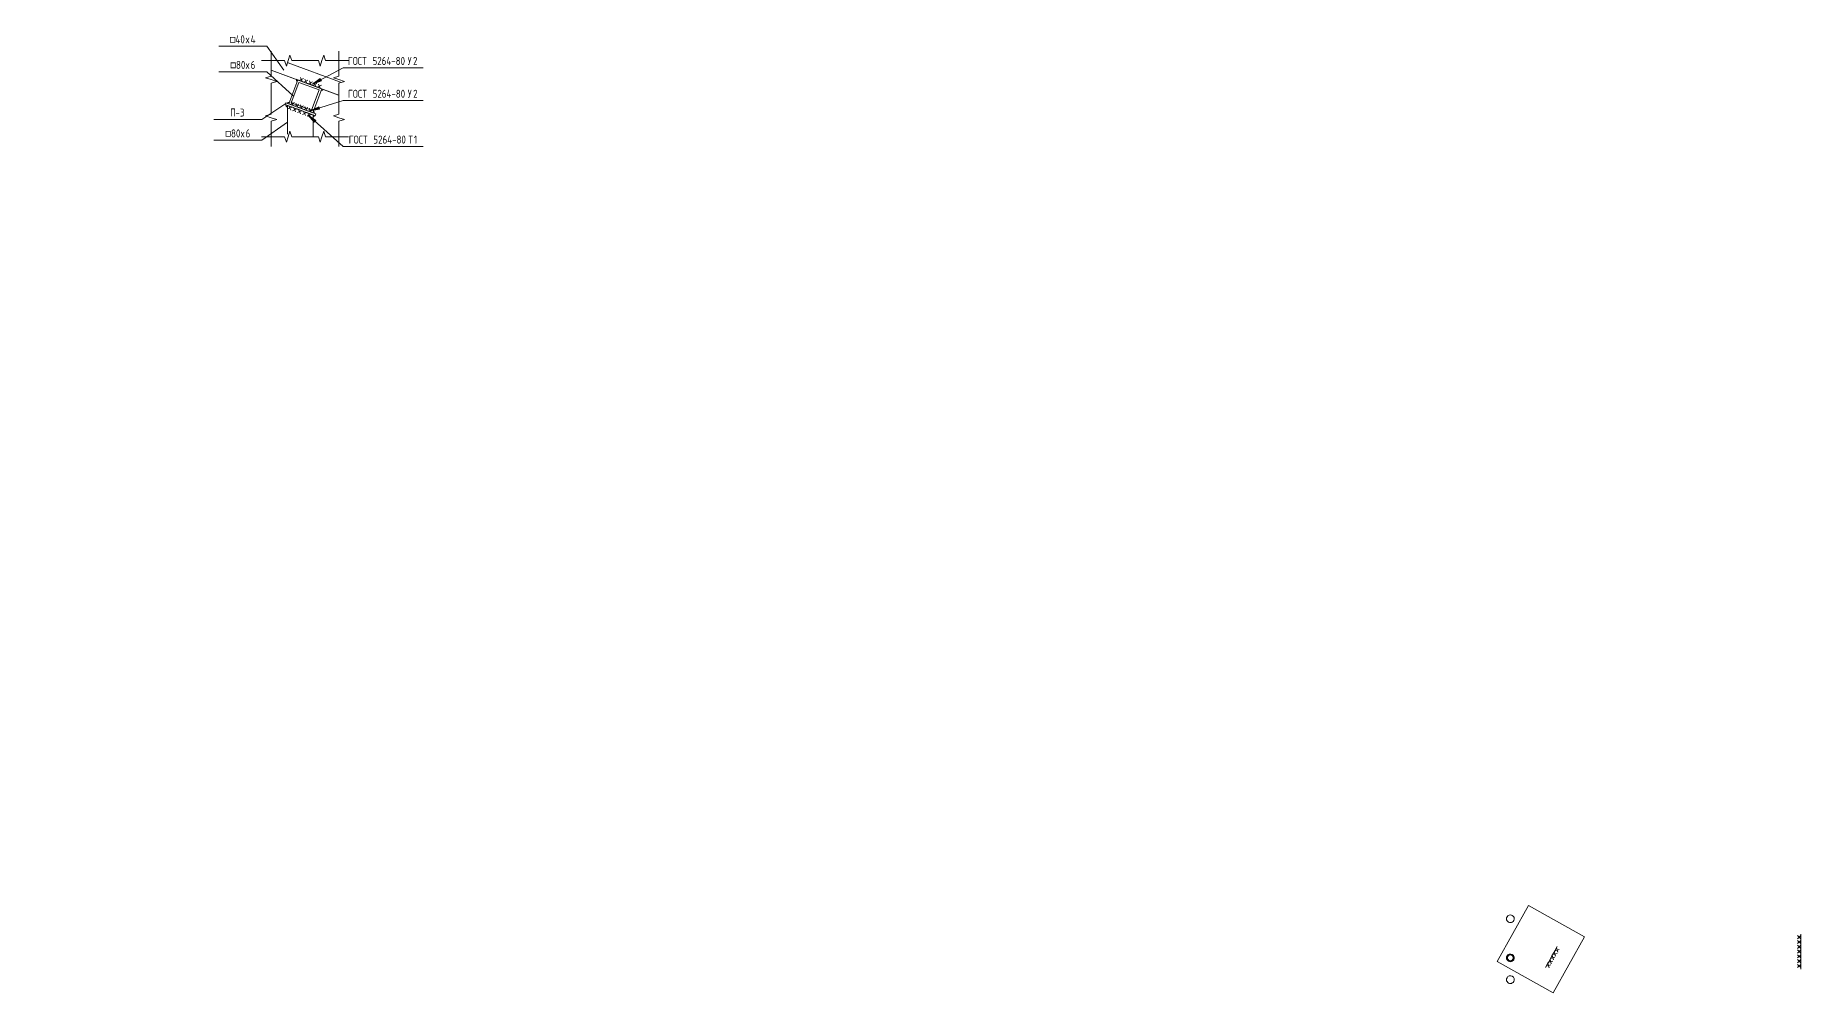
# Model space of a CAD drawing. Header units: millimetres. Extents: x 1343 to 81479, y -38120 to 27770.
# Drawn here: x 54763 to 60279, y -332 to 2659 of the extents above; entities that cross this region are included whole.
import ezdxf

# ---------------------------------------------------------------- set-up
doc = ezdxf.new("R2010")
doc.units = ezdxf.units.MM
doc.linetypes.add('01 Штриховая _4 мм_', pattern=[6, 3.5, -2.5])
for name, color, linetype, lineweight in [('AA_Linii', 7, 'Continuous', 9), ('AA_Oformlenie', 7, 'Continuous', 9), ('AA_Vinoska', 7, 'Continuous', 9), ('AF_Balki', 7, 'Continuous', 20), ('KR_Detal', 7, 'Continuous', 20)]:
    doc.layers.add(name, color=color, linetype=linetype, lineweight=lineweight)
doc.styles.add('GOST Common_1', font='GOST_Common.ttf', dxfattribs={"width": 0.85, "height": 25})
doc.styles.add('GOST Common_2', font='GOST_Common.ttf', dxfattribs={"width": 0.85, "height": 25})

# ---------------------------------------------------------------- blocks, each defined once
blk = doc.blocks.new('354_Прокат Лист _НесКаркас_РабПлоск_ - 354_Прокат Лист _НесКаркас_РабПлоск_-4002182-КР_УЗ_Км_Б')
at = {"layer": 'AF_Balki'}
for p, q in [((-21145.1, -60.1), (-21155.1, -60.1)), ((-21155.1, -60.1), (-21155.1, -234.8)), ((-21145.1, -234.8), (-21145.1, -60.1)), ((4335.2, -234.8), (4432.6, -60.1)), ((4432.6, -60.1), (4607.3, -157.5)), ((4607.3, -157.5), (4509.9, -332.2)), ((-21155.1, -234.8), (-21145.1, -234.8)), ((-21155.1, -234.8), (-21155.1, -332.2)), ((-21145.1, -332.2), (-21145.1, -234.8)), ((4509.9, -332.2), (4335.2, -234.8)), ((-21145.1, -332.2), (-21155.1, -332.2))]:
    blk.add_line(p, q, dxfattribs=at)
blk = doc.blocks.new('354_Шайба_ГОСТ 11371-78_СоедНесК_РабПлоск_ - Шайба_ГОСТ 11371-78-3828094-КР_УЗ_Км_Б')
at = {"layer": 'KR_Detal', "lineweight": 9}
for p, q in [((-21142.6, -211.3), (-21145.1, -211.3)), ((-21145.1, -217.4), (-21145.1, -211.3)), ((-21145.1, -211.3), (-21145.1, -216.7)), ((-21145.1, -235.3), (-21145.1, -217.4)), ((-21142.6, -216.7), (-21142.6, -211.3)), ((-21142.6, -211.3), (-21142.6, -217.4)), ((-21142.6, -217.4), (-21142.6, -235.3)), ((-21145.1, -229.8), (-21145.1, -235.3)), ((-21145.1, -235.3), (-21142.6, -235.3)), ((-21142.6, -235.3), (-21142.6, -229.8))]:
    blk.add_line(p, q, dxfattribs=at)
for start, end in [(150.8653, 330.8653), (330.8653, 150.8653)]:
    blk.add_arc((4376, -223.3), 12, start, end, dxfattribs=at)
blk = doc.blocks.new('354_Анкер клиновой _СоедНесК_РабПлоск_ - M12x120_20-3827929-КР_УЗ_Км_Б')
at = {"layer": 'KR_Detal', "linetype": '01 Штриховая _4 мм_', "lineweight": 9}
for p, q in [((-21242.6, -217.3), (-21247.4, -217.3)), ((-21247.4, -220.4), (-21247.4, -217.3)), ((-21247.4, -217.3), (-21247.4, -220.3)), ((-21247.4, -229.3), (-21247.4, -220.4)), ((-21235.4, -217.7), (-21242.6, -217.3)), ((-21242.6, -220.3), (-21242.6, -217.3)), ((-21242.6, -217.3), (-21242.6, -220.4)), ((-21242.6, -220.4), (-21242.6, -229.3)), ((-21215.4, -217.3), (-21235.4, -217.3)), ((-21235.4, -220.4), (-21235.4, -217.3)), ((-21235.4, -217.3), (-21235.4, -217.7)), ((-21235.4, -229.3), (-21235.4, -220.4)), ((-21215.4, -217.3), (-21215.4, -220.4)), ((-21210.6, -217.3), (-21215.4, -217.3)), ((-21215.4, -220.4), (-21215.4, -217.3)), ((-21215.4, -220.4), (-21215.4, -229.3)), ((-21215.4, -229.3), (-21215.4, -220.4)), ((-21210.6, -217.8), (-21210.6, -217.3)), ((-21210.6, -217.3), (-21210.6, -220.4)), ((-21210.6, -220.4), (-21210.6, -229.3)), ((-21198.4, -217.9), (-21210.5, -217.9)), ((-21196, -217.3), (-21198.4, -217.9)), ((-21198.4, -220.6), (-21198.4, -217.9)), ((-21198.4, -217.9), (-21198.4, -220.6)), ((-21198.4, -220.6), (-21198.4, -228.7)), ((-21142.6, -217.3), (-21196, -217.3)), ((-21196, -220.3), (-21196, -217.3)), ((-21196, -217.3), (-21196, -220.4)), ((-21196, -220.4), (-21196, -229.3)), ((-21247.4, -226.2), (-21247.4, -229.3)), ((-21247.4, -229.3), (-21242.6, -229.3)), ((-21242.6, -229.3), (-21242.6, -226.2)), ((-21242.6, -229.3), (-21235.4, -228.8)), ((-21235.4, -228.9), (-21235.4, -229.3)), ((-21235.4, -229.3), (-21215.4, -229.3)), ((-21215.4, -229.3), (-21210.6, -229.3)), ((-21210.6, -229.3), (-21210.6, -228.8)), ((-21210.5, -228.7), (-21198.4, -228.7)), ((-21198.4, -228.7), (-21198.4, -225.9)), ((-21198.4, -228.7), (-21196, -229.3)), ((-21196, -229.3), (-21196, -226.2)), ((-21196, -229.3), (-21142.6, -229.3))]:
    blk.add_line(p, q, dxfattribs=at)
at = {"layer": 'KR_Detal', "lineweight": 9}
for p, q in [((-21142.6, -218.9), (-21142.6, -214.3)), ((-21142.6, -223.3), (-21142.6, -219.2)), ((-21132.9, -214.4), (-21141.4, -214.4)), ((-21131.8, -214.3), (-21131.8, -218.9)), ((-21131.8, -219.2), (-21131.8, -227.6)), ((-21142.6, -227.6), (-21142.6, -223.4)), ((-21142.6, -231.1), (-21142.6, -227.9)), ((-21142.6, -232.3), (-21142.6, -231.1)), ((-21132.9, -223.4), (-21141.4, -223.4)), ((-21132.9, -232.3), (-21141.4, -232.3)), ((-21131.8, -227.9), (-21131.8, -231.1)), ((-21131.8, -231.1), (-21131.8, -232.3))]:
    blk.add_line(p, q, dxfattribs=at)
for start, end in [(150.8653, 210.8653), (90.8653, 150.8653), (60.8653, 90.8653), (30.8653, 60.8653), (330.8653, 30.8653), (210.8653, 240.8653), (240.8653, 270.8653), (270.8653, 330.8653)]:
    blk.add_arc((4376, -223.3), 9, start, end, dxfattribs=at)
for points in [[(-21141.4, -214.2), (-21141.8, -214.2), (-21142.4, -214.2), (-21142.6, -214.3), (-21142.6, -214.3)], [(-21142.6, -214.3), (-21142.6, -214.3), (-21142.4, -214.3), (-21141.8, -214.3), (-21141.4, -214.4)], [(-21141.4, -214.4), (-21141.8, -215.1), (-21142.4, -216.5), (-21142.6, -218.1), (-21142.6, -218.9)], [(-21142.6, -218.9), (-21142.6, -219.7), (-21142.4, -221.2), (-21141.8, -222.7), (-21141.4, -223.4)], [(-21131.8, -214.3), (-21131.8, -214.3), (-21132, -214.2), (-21132.6, -214.2), (-21132.9, -214.2)], [(-21132.9, -214.4), (-21132.6, -214.3), (-21132, -214.3), (-21131.8, -214.3), (-21131.8, -214.3)], [(-21131.8, -218.9), (-21131.8, -218.1), (-21132, -216.5), (-21132.6, -215.1), (-21132.9, -214.4)], [(-21132.9, -223.4), (-21132.6, -222.7), (-21132, -221.2), (-21131.8, -219.7), (-21131.8, -218.9)], [(4365.6, -223.4), (4366, -222.7), (4366.8, -221.2), (4367.7, -219.7), (4368.1, -218.9)], [(4368.1, -218.9), (4368.6, -218.1), (4369.4, -216.5), (4370.3, -215.1), (4370.7, -214.4)], [(4370.7, -214.4), (4371.5, -214.3), (4373.2, -214.3), (4375, -214.3), (4375.9, -214.3)], [(4375.9, -214.3), (4376.8, -214.3), (4378.5, -214.2), (4380.2, -214.2), (4381.1, -214.2)], [(4381.1, -214.2), (4381.5, -214.9), (4382.3, -216.4), (4383.3, -217.9), (4383.7, -218.7)], [(4383.7, -218.7), (4384.2, -219.4), (4385.1, -221), (4386, -222.4), (4386.4, -223.1)], [(-21141.4, -223.4), (-21141.8, -224.1), (-21142.4, -225.6), (-21142.6, -227.1), (-21142.6, -227.9)], [(-21142.6, -227.9), (-21142.6, -228.7), (-21142.4, -230.2), (-21141.8, -231.6), (-21141.4, -232.3)], [(-21141.4, -232.3), (-21141.8, -232.3), (-21142.4, -232.3), (-21142.6, -232.3), (-21142.6, -232.3)], [(-21131.8, -227.9), (-21131.8, -227.1), (-21132, -225.6), (-21132.6, -224.1), (-21132.9, -223.4)], [(-21132.9, -232.3), (-21132.6, -231.6), (-21132, -230.2), (-21131.8, -228.7), (-21131.8, -227.9)], [(-21131.8, -232.3), (-21131.8, -232.3), (-21132, -232.3), (-21132.6, -232.3), (-21132.9, -232.3)], [(4368.3, -227.9), (4367.8, -227.1), (4366.9, -225.6), (4366, -224.1), (4365.6, -223.4)], [(4370.9, -232.3), (4370.5, -231.6), (4369.7, -230.2), (4368.7, -228.7), (4368.3, -227.9)], [(4376.1, -232.3), (4375.2, -232.3), (4373.5, -232.3), (4371.8, -232.3), (4370.9, -232.3)], [(4381.3, -232.2), (4380.5, -232.2), (4378.8, -232.2), (4377, -232.3), (4376.1, -232.3)], [(4383.9, -227.7), (4383.4, -228.4), (4382.6, -230), (4381.7, -231.5), (4381.3, -232.2)], [(4386.4, -223.1), (4386, -223.8), (4385.2, -225.3), (4384.3, -226.9), (4383.9, -227.7)]]:
    blk.add_open_spline(points, degree=3, dxfattribs=at)
blk = doc.blocks.new('Последовательность узлов - Сплошная 2мм М5-2304530-КР_УЗ_Км_Б')
at = {"layer": 'AA_Oformlenie'}
for p, q in [((-21145.1, -145.3), (-21145.1, -165.3)), ((-21135.1, -150.3), (-21145.1, -160.3)), ((-21135.1, -160.3), (-21145.1, -150.3)), ((-21145.1, -160.3), (-21145.1, -180.3)), ((-21135.1, -165.3), (-21145.1, -175.3)), ((-21135.1, -175.3), (-21145.1, -165.3)), ((-21145.1, -175.2), (-21145.1, -195.2)), ((-21135.1, -180.2), (-21145.1, -190.2)), ((-21135.1, -190.2), (-21145.1, -180.2)), ((-21145.1, -190.2), (-21145.1, -210.2)), ((-21135.1, -195.2), (-21145.1, -205.2)), ((-21135.1, -205.2), (-21145.1, -195.2)), ((-21145.1, -205.2), (-21145.1, -225.2)), ((-21135.1, -210.2), (-21145.1, -220.2)), ((-21135.1, -220.2), (-21145.1, -210.2)), ((-21145.1, -220.1), (-21145.1, -240.1)), ((4509.1, -212.1), (4499.3, -229.5)), ((4515.7, -200.1), (4506, -217.5)), ((4510.5, -230), (4506.6, -216.4)), ((4522.1, -209.3), (4508.5, -213.2)), ((4522.4, -188), (4512.7, -205.5)), ((4517.2, -218), (4513.3, -204.4)), ((4528.7, -197.3), (4515.1, -201.1)), ((4523.9, -206), (4520, -192.4)), ((-21135.1, -225.1), (-21145.1, -235.1)), ((-21135.1, -235.1), (-21145.1, -225.1)), ((-21145.1, -235.1), (-21145.1, -255.1)), ((-21135.1, -240.1), (-21145.1, -250.1)), ((-21135.1, -250.1), (-21145.1, -240.1)), ((4495.7, -236.1), (4485.9, -253.6)), ((4502, -245.3), (4488.4, -249.2)), ((4502.4, -224.1), (4492.6, -241.6)), ((4497.1, -254.1), (4493.2, -240.5)), ((4508.7, -233.3), (4495.1, -237.2)), ((4503.8, -242), (4499.9, -228.4)), ((4515.4, -221.3), (4501.8, -225.2))]:
    blk.add_line(p, q, dxfattribs=at)
blk = doc.blocks.new('011_Прямоугольник обрыва _ЭлУзла_ - 011_Прямоугольник обрыва _ЭлУзла_-4112697-Узел крепления стойки и балок навеса')
at = {"layer": 'AA_Oformlenie'}
for p, q in [((3098.3, 2532), (3098.3, 2580.2)), ((3098.3, 2580.2), (3140.2, 2580.2)), ((3162.5, 2580.2), (3246, 2580.2)), ((3268.3, 2580.2), (3309.9, 2580.2)), ((3309.9, 2580.2), (3309.9, 2532)), ((3098.3, 2413.1), (3098.3, 2509.8)), ((3309.9, 2509.8), (3309.9, 2413.1)), ((3098.3, 2342.4), (3098.3, 2390.8)), ((3309.9, 2390.8), (3309.9, 2342.4)), ((3140.2, 2342.4), (3098.3, 2342.4)), ((3246, 2342.4), (3162.5, 2342.4)), ((3309.9, 2342.4), (3268.3, 2342.4))]:
    blk.add_line(p, q, dxfattribs=at)
blk = doc.blocks.new('Последовательность узлов - Сплошная 2мм М5-2304530-Узел крепления стойки и балок навеса')
at = {"layer": 'AA_Oformlenie'}
for p, q in [((3200, 2513.1), (3181.3, 2520.1)), ((3198.8, 2524.3), (3186, 2518.4)), ((3189.5, 2527.8), (3195.3, 2514.9)), ((3214.1, 2507.9), (3195.3, 2514.9)), ((3212.9, 2519), (3200, 2513.1)), ((3203.5, 2522.5), (3209.4, 2509.6)), ((3228.1, 2502.6), (3209.4, 2509.6)), ((3226.9, 2513.8), (3214.1, 2507.9)), ((3217.6, 2517.3), (3223.4, 2504.4)), ((3242.2, 2497.4), (3223.4, 2504.4)), ((3241, 2508.5), (3228.1, 2502.6)), ((3231.6, 2512), (3237.5, 2499.1)), ((3256.2, 2492.1), (3237.5, 2499.1)), ((3255, 2503.3), (3242.2, 2497.4)), ((3245.7, 2506.8), (3251.5, 2493.9))]:
    blk.add_line(p, q, dxfattribs=at)
blk = doc.blocks.new('Последовательность узлов - Сплошная 2мм М5-V43-Узел крепления стойки и балок навеса')
at = {"layer": 'AA_Oformlenie'}
for p, q in [((3167.6, 2433.4), (3148.8, 2440.5)), ((3150, 2429.3), (3162.9, 2435.2)), ((3159.4, 2425.8), (3153.5, 2438.7)), ((3182.8, 2427.8), (3164, 2434.8)), ((3165.2, 2423.6), (3178.1, 2429.5)), ((3174.6, 2420.1), (3168.7, 2433)), ((3198, 2422.1), (3179.3, 2429.1)), ((3189.8, 2414.5), (3183.9, 2427.3)), ((3180.4, 2418), (3193.3, 2423.8)), ((3213.2, 2416.4), (3194.5, 2423.4)), ((3195.7, 2412.3), (3208.5, 2418.1)), ((3205, 2408.8), (3199.2, 2421.6)), ((3228.4, 2410.7), (3209.7, 2417.7)), ((3210.9, 2406.6), (3223.8, 2412.4)), ((3220.3, 2403.1), (3214.4, 2415.9))]:
    blk.add_line(p, q, dxfattribs=at)
blk = doc.blocks.new('Последовательность узлов - Сплошная 2мм М5-V44-Узел крепления стойки и балок навеса')
at = {"layer": 'AA_Oformlenie'}
for p, q in [((3172, 2438.2), (3153.3, 2445.2)), ((3170.8, 2449.3), (3158, 2443.4)), ((3161.5, 2452.8), (3167.3, 2440)), ((3186.1, 2433), (3167.3, 2440)), ((3184.9, 2444.1), (3172, 2438.2)), ((3175.5, 2447.6), (3181.4, 2434.7)), ((3200.1, 2427.8), (3181.4, 2434.7)), ((3198.9, 2438.9), (3186.1, 2433)), ((3189.6, 2442.4), (3195.4, 2429.5)), ((3214.2, 2422.5), (3195.4, 2429.5)), ((3213, 2433.6), (3200.1, 2427.8)), ((3203.6, 2437.1), (3209.5, 2424.3)), ((3227, 2428.4), (3214.2, 2422.5)), ((3217.7, 2431.9), (3223.6, 2419)), ((3228.2, 2417.3), (3209.5, 2424.3))]:
    blk.add_line(p, q, dxfattribs=at)
blk = doc.blocks.new('010_Текст с выноской - Текст 2 строки _стрелка_-4097713-Узел крепления стойки и балок навеса')
at = {"layer": 'AA_Vinoska'}
blk.add_line((3323.1, 2312.1), (3573.1, 2312.1), dxfattribs=at)
blk = doc.blocks.new('010_Текст с выноской - Текст 2 строки-4041966-Узел крепления стойки и балок навеса')
at = {"layer": 'AA_Vinoska'}
blk.add_line((2934.7, 2545.6), (3084.7, 2545.6), dxfattribs=at)

msp = doc.modelspace()

# ---------------------------------------------------------------- hatches: boundary and pattern name
at = {"layer": 'AA_Oformlenie'}
h = msp.add_hatch(color=256, dxfattribs=at)
h.paths.add_polyline_path([(55632.8168, 2405.388), (55633.4849, 2405.5302), (55634.1013, 2405.8247), (55634.6317, 2406.2552), (55635.0466, 2406.7979), (55635.3231, 2407.4226), (55635.4457, 2408.0946), (55635.4078, 2408.7767), (55630.7241, 2410.5269), (55631.4742, 2405.5835), (55632.1339, 2405.4061)])
h.paths.add_polyline_path([(55634.428, 2415.5504), (55634.6696, 2416.818), (55634.594, 2418.1062), (55634.2058, 2419.3368), (55633.5285, 2420.4352), (55632.6032, 2421.3346), (55631.4861, 2421.9805), (55629.742, 2417.2945)])
h.paths.add_polyline_path([(55551.0753, 2435.5067), (55550.3252, 2440.4501), (55545.6415, 2442.2003), (55545.515, 2440.7947), (55545.7502, 2439.4031), (55546.3317, 2438.1171), (55547.2212, 2437.0214), (55548.3601, 2436.188), (55549.6736, 2435.6718)])
h.paths.add_polyline_path([(55554.7938, 2445.1891), (55556.5378, 2449.875), (55555.0312, 2450.0093), (55553.5404, 2449.7537), (55552.1645, 2449.1253), (55550.9952, 2448.1659), (55550.1101, 2446.9392)])
h.paths.add_polyline_path([(55657.1374, 2487.2541), (55658.4256, 2487.3297), (55659.6562, 2487.7179), (55660.7545, 2488.3952), (55661.6539, 2489.3205), (55662.2998, 2490.4376), (55657.6139, 2492.1817), (55655.8698, 2487.4957)])
h.paths.add_polyline_path([(55580.9216, 2515.3903), (55582.6656, 2520.0762), (55577.9774, 2521.8142), (55577.8451, 2520.3074), (55578.1026, 2518.8169), (55578.7328, 2517.4418), (55579.6938, 2516.2737)])
at = {"layer": 'AA_Vinoska'}
for points in [[(55628.4259, 2506.2318), (55656.7045, 2516.9984), (55652.9544, 2523.9506)], [(55621.301, 2423.3061), (55651.1249, 2428.4185), (55648.7854, 2435.9633)], [(55614.5209, 2410.7279), (55634.2384, 2387.7754), (55639.5071, 2393.6607)]]:
    msp.add_hatch(color=256, dxfattribs=at).paths.add_polyline_path(points)

# ---------------------------------------------------------------- linework, layer by layer
at = {"layer": 'AA_Linii', "lineweight": 20}
for p, q in [((55499.8494, 2550.8757), (55711.4452, 2472.1231)), ((55499.8494, 2550.8757), (55710.615, 2472.1175)), ((55552.7483, 2573.7868), (55716.8076, 2512.8807)), ((55582.8005, 2520.1379), (55554.7938, 2445.1891)), ((55586.2871, 2512.3338), (55562.5961, 2448.6797)), ((55657.712, 2492.1452), (55582.8005, 2520.1379)), ((55649.9931, 2488.6235), (55586.2871, 2512.3338)), ((55626.2186, 2425.0004), (55649.9931, 2488.6235)), ((55629.742, 2417.2945), (55657.712, 2492.1452)), ((55545.4082, 2448.6822), (55543.3154, 2443.0591)), ((55637.0347, 2408.1782), (55543.3154, 2443.0591)), ((55639.1276, 2413.8013), (55545.4082, 2448.6822)), ((55550.3252, 2440.4501), (55550.3252, 2350.4152)), ((55554.7938, 2445.1891), (55629.742, 2417.2945)), ((55562.5961, 2448.6797), (55626.2186, 2425.0004)), ((55630.7241, 2410.5269), (55630.7241, 2342.3841)), ((55639.1276, 2413.8013), (55637.0347, 2408.1782))]:
    msp.add_line(p, q, dxfattribs=at)
at = {"layer": 'AA_Linii'}
for p, q in [((55582.6656, 2520.0762), (55577.9774, 2521.8142)), ((55580.9216, 2515.3903), (55582.6656, 2520.0762)), ((55657.6139, 2492.1817), (55655.8698, 2487.4957)), ((55662.2998, 2490.4376), (55657.6139, 2492.1817)), ((55550.3252, 2440.4501), (55545.6415, 2442.2003)), ((55550.1101, 2446.9392), (55554.7938, 2445.1891)), ((55551.0753, 2435.5067), (55550.3252, 2440.4501)), ((55554.7938, 2445.1891), (55556.5378, 2449.875)), ((55631.4861, 2421.9805), (55629.742, 2417.2945)), ((55629.742, 2417.2945), (55634.428, 2415.5504)), ((55635.4078, 2408.7767), (55630.7241, 2410.5269)), ((55630.7241, 2410.5269), (55631.4742, 2405.5835))]:
    msp.add_line(p, q, dxfattribs=at)
for centre, radius, start, end in [((55583.704, 2520.5522), 5.864, 167.5720828, 241.6740319), ((55657.477, 2492.4808), 5.2378, 252.1309485, 337.0400815), ((55551.0127, 2441.0082), 5.5019, 167.4869204, 270.651498), ((55555.2683, 2444.1501), 5.864, 77.4969981, 151.5989472), ((55632.5517, 2408.2756), 2.8997, 248.1867668, 9.9516516), ((55629.4429, 2417.1576), 5.2378, 342.1309485, 67.0400815)]:
    msp.add_arc(centre, radius, start, end, dxfattribs=at)
at = {"layer": 'AA_Vinoska'}
for p, q in [((55539.5273, 2550.4463), (55486.1892, 2625.4515)), ((55499.8494, 2580.2185), (55499.8494, 2610.2185)), ((55558.3792, 2597.5486), (55552.7483, 2580.2185)), ((55564.0101, 2580.2185), (55558.3792, 2597.5486)), ((55664.1771, 2597.5486), (55658.5463, 2580.2185)), ((55669.808, 2580.2185), (55664.1771, 2597.5486)), ((55711.4452, 2580.2185), (55711.4452, 2610.2185)), ((55499.8494, 2580.2185), (55469.8494, 2580.2185)), ((55568.599, 2470.5724), (55486.1892, 2545.5776)), ((55541.7483, 2580.2185), (55547.2483, 2562.898)), ((55547.2483, 2562.898), (55552.7483, 2580.2185)), ((55628.4259, 2506.2318), (55724.2784, 2557.9369)), ((55647.5463, 2580.2185), (55653.0463, 2562.898)), ((55653.0463, 2562.898), (55658.5463, 2580.2185)), ((55711.4452, 2580.2185), (55741.4452, 2580.2185)), ((55499.8494, 2532.0217), (55482.5194, 2526.3908)), ((55482.5194, 2526.3908), (55499.8494, 2520.7599)), ((55517.1699, 2515.2599), (55499.8494, 2520.7599)), ((55499.8494, 2509.7599), (55517.1699, 2515.2599)), ((55652.9544, 2523.9506), (55628.4259, 2506.2318)), ((55628.4259, 2506.2318), (55656.7045, 2516.9984)), ((55656.7045, 2516.9984), (55652.9544, 2523.9506)), ((55711.4452, 2532.0217), (55694.1152, 2526.3908)), ((55694.1152, 2526.3908), (55711.4452, 2520.7599)), ((55728.7657, 2515.2599), (55711.4452, 2520.7599)), ((55711.4452, 2509.7599), (55728.7657, 2515.2599)), ((55545.7585, 2446.4276), (55470.6163, 2396.6766)), ((55621.301, 2423.3061), (55724.6535, 2455.3527)), ((55648.7854, 2435.9633), (55621.301, 2423.3061)), ((55621.301, 2423.3061), (55651.1249, 2428.4185)), ((55651.1249, 2428.4185), (55648.7854, 2435.9633)), ((55550.7585, 2387.9778), (55470.6163, 2331.4557)), ((55499.8494, 2413.1044), (55482.5194, 2407.4736)), ((55482.5194, 2407.4736), (55499.8494, 2401.8427)), ((55517.1699, 2396.3427), (55499.8494, 2401.8427)), ((55499.8494, 2390.8427), (55517.1699, 2396.3427)), ((55614.5209, 2410.7279), (55634.2384, 2387.7754)), ((55639.5071, 2393.6607), (55614.5209, 2410.7279)), ((55614.5209, 2410.7279), (55724.6535, 2312.1348)), ((55634.2384, 2387.7754), (55639.5071, 2393.6607)), ((55711.4452, 2413.1044), (55694.1152, 2407.4736)), ((55694.1152, 2407.4736), (55711.4452, 2401.8427)), ((55728.7657, 2396.3427), (55711.4452, 2401.8427)), ((55711.4452, 2390.8427), (55728.7657, 2396.3427)), ((55499.8494, 2342.3841), (55469.8494, 2342.3841)), ((55499.8494, 2342.3841), (55499.8494, 2312.3841)), ((55541.7483, 2342.3841), (55547.2483, 2325.0636)), ((55547.2483, 2325.0636), (55552.7483, 2342.3841)), ((55558.3792, 2359.7141), (55552.7483, 2342.3841)), ((55564.0101, 2342.3841), (55558.3792, 2359.7141)), ((55647.5463, 2342.3841), (55653.0463, 2325.0636)), ((55653.0463, 2325.0636), (55658.5463, 2342.3841)), ((55664.1771, 2359.7141), (55658.5463, 2342.3841)), ((55669.808, 2342.3841), (55664.1771, 2359.7141)), ((55711.4452, 2342.3841), (55741.4452, 2342.3841)), ((55711.4452, 2342.3841), (55711.4452, 2312.3841))]:
    msp.add_line(p, q, dxfattribs=at)

# ---------------------------------------------------------------- block references
at = {"layer": 'AA_Oformlenie'}
for name, p in [('011_Прямоугольник обрыва _ЭлУзла_ - 011_Прямоугольник обрыва _ЭлУзла_-4112697-Узел крепления стойки и балок навеса', (52401.505, 0)), ('Последовательность узлов - Сплошная 2мм М5-2304530-Узел крепления стойки и балок навеса', (52401.505, 0)), ('Последовательность узлов - Сплошная 2мм М5-V43-Узел крепления стойки и балок навеса', (52401.505, 0)), ('Последовательность узлов - Сплошная 2мм М5-V44-Узел крепления стойки и балок навеса', (52401.505, 0)), ('Последовательность узлов - Сплошная 2мм М5-2304530-КР_УЗ_Км_Б', (54995.6864, 0))]:
    msp.add_blockref(name, p, dxfattribs=at)
at = {"layer": 'AA_Oformlenie', "rotation": 180}
msp.add_blockref('Последовательность узлов - Сплошная 2мм М5-2304530-КР_УЗ_Км_Б', (39133.8081, -403.9258), dxfattribs=at)
at = {"layer": 'AA_Vinoska'}
for name, p in [('010_Текст с выноской - Текст 2 строки-4041966-Узел крепления стойки и балок навеса', (52401.505, 79.8739)), ('010_Текст с выноской - Текст 2 строки-4041966-Узел крепления стойки и балок навеса', (52401.505, 0)), ('010_Текст с выноской - Текст 2 строки _стрелка_-4097713-Узел крепления стойки и балок навеса', (52401.1299, 245.8021)), ('010_Текст с выноской - Текст 2 строки _стрелка_-4097713-Узел крепления стойки и балок навеса', (52401.505, 143.218)), ('010_Текст с выноской - Текст 2 строки-4041966-Узел крепления стойки и балок навеса', (52385.9321, -148.9011)), ('010_Текст с выноской - Текст 2 строки-4041966-Узел крепления стойки и балок навеса', (52385.9321, -214.1219)), ('010_Текст с выноской - Текст 2 строки _стрелка_-4097713-Узел крепления стойки и балок навеса', (52401.505, 0))]:
    msp.add_blockref(name, p, dxfattribs=at)
at = {"layer": 'AF_Balki'}
msp.add_blockref('354_Прокат Лист _НесКаркас_РабПлоск_ - 354_Прокат Лист _НесКаркас_РабПлоск_-4002182-КР_УЗ_Км_Б', (54995.6864, 0), dxfattribs=at)
at = {"layer": 'KR_Detal', "lineweight": 9}
for p in [(54995.6864, 122.2868), (54995.6864, 0), (54995.6864, -68.1611)]:
    msp.add_blockref('354_Шайба_ГОСТ 11371-78_СоедНесК_РабПлоск_ - Шайба_ГОСТ 11371-78-3828094-КР_УЗ_Км_Б', p, dxfattribs=at)
at = {"layer": 'KR_Detal', "linetype": '01 Штриховая _4 мм_', "lineweight": 9}
msp.add_blockref('354_Анкер клиновой _СоедНесК_РабПлоск_ - M12x120_20-3827929-КР_УЗ_Км_Б', (54995.6864, 0), dxfattribs=at)

# ---------------------------------------------------------------- texts
at = {"layer": 'AA_Vinoska', "char_height": 25, "attachment_point": 1}
for s, insert, width, style in [('\\fGOST Common|b0|i0|c130|p34|;\\W.85;□', (55369.117, 2659.2746), 23.168769, 'GOST Common_2'), ('40', (55388.2332, 2659.2746), 38.841759, 'GOST Common_1'), ('\\fGOST Common|b0|i0|c204|p34|;\\W.85;х', (55420.2808, 2659.2746), 18.398728, 'GOST Common_1'), ('\\fGOST Common|b0|i0|c204|p34|;\\W.85;4', (55435.4613, 2659.2746), 20.443031, 'GOST Common_1'), ('\\fGOST Common|b0|i0|c130|p34|;\\W.85;□', (55370.817, 2579.4007), 23.168769, 'GOST Common_2'), ('80', (55389.9332, 2579.4007), 36.797456, 'GOST Common_1'), ('\\fGOST Common|b0|i0|c204|p34|;\\W.85;х', (55420.2941, 2579.4007), 18.398728, 'GOST Common_1'), ('\\fGOST Common|b0|i0|c204|p34|;\\W.85;6', (55435.4746, 2579.4007), 18.398728, 'GOST Common_1'), ('ГОСТ', (55739.4612, 2591.7599), 77.683519, 'GOST Common_1'), (' 5264-80 ', (55803.5566, 2591.7599), 148.552694, 'GOST Common_1'), ('\\fGOST Common|b0|i0|c204|p34|;\\W.85;У', (55926.1248, 2591.7599), 20.443031, 'GOST Common_1'), ('\\fGOST Common|b0|i0|c204|p34|;\\W.85;2', (55942.992, 2591.7599), 18.398728, 'GOST Common_1'), ('ГОСТ', (55739.8363, 2489.1758), 77.683519, 'GOST Common_1'), (' 5264-80 ', (55803.9316, 2489.1758), 148.552694, 'GOST Common_1'), ('\\fGOST Common|b0|i0|c204|p34|;\\W.85;У', (55926.4999, 2489.1758), 20.443031, 'GOST Common_1'), ('\\fGOST Common|b0|i0|c204|p34|;\\W.85;2', (55943.367, 2489.1758), 18.398728, 'GOST Common_1'), ('\\fGOST Common|b0|i0|c204|p34|;\\W.85;П', (55371.5641, 2430.4996), 20.443031, 'GOST Common_1'), ('-3', (55388.4313, 2430.4996), 36.797456, 'GOST Common_1'), ('\\fGOST Common|b0|i0|c130|p34|;\\W.85;□', (55355.2441, 2365.2787), 23.168769, 'GOST Common_2'), ('80', (55374.3603, 2365.2787), 36.797456, 'GOST Common_1'), ('\\fGOST Common|b0|i0|c204|p34|;\\W.85;х', (55404.7212, 2365.2787), 18.398728, 'GOST Common_1'), ('\\fGOST Common|b0|i0|c204|p34|;\\W.85;6', (55419.9017, 2365.2787), 18.398728, 'GOST Common_1'), ('ГОСТ', (55742.0888, 2345.9578), 77.683519, 'GOST Common_1'), (' 5264-80 ', (55806.1841, 2345.9578), 148.552694, 'GOST Common_1'), ('\\fGOST Common|b0|i0|c204|p34|;\\W.85;Т', (55928.7524, 2345.9578), 20.443031, 'GOST Common_1'), ('\\fGOST Common|b0|i0|c204|p34|;\\W.85;1', (55945.6195, 2345.9578), 12.947253, 'GOST Common_1')]:
    msp.add_mtext(s, dxfattribs=dict(at, insert=insert, width=width, style=style))

doc.saveas('drawing.dxf')
